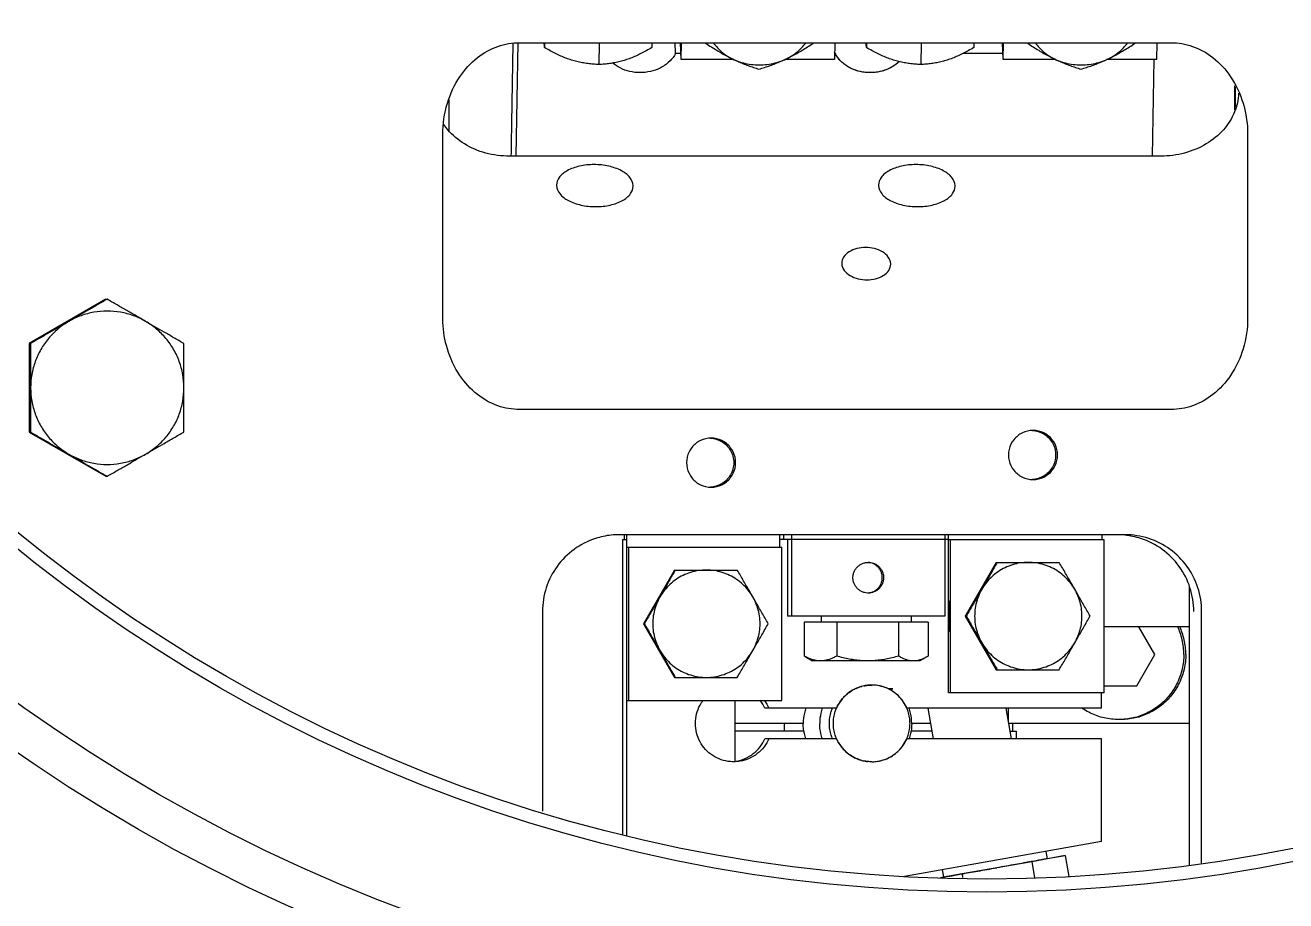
# Model space of a CAD drawing. Extents: x -50 to 48714, y -13211 to 6743.
# Drawn here: x 25948.3 to 26030.5, y -11692.8 to -11635.7 of the extents above; entities that cross this region are included whole.
import ezdxf

# ---------------------------------------------------------------- set-up
doc = ezdxf.new("R2010")
doc.units = 0
doc.header["$LTSCALE"] = 50
doc.layers.get('0').update_dxf_attribs({"linetype": 'CONTINUOUS'})

# ---------------------------------------------------------------- blocks, each defined once
blk = doc.blocks.new('SMAF_UE46_S')
for p, q in [((-19.985, -90.871), (-19.896, -85.689)), ((-19.709, -93.019), (-19.582, -85.636)), ((-19.487, -85.619), (22.999, -85.619)), ((-17.847, -85.619), (-17.853, -85.939)), ((-14.285, -85.619), (-14.309, -87.047)), ((-10.849, -85.619), (-10.855, -85.939)), ((-9.306, -86.32), (-9.334, -85.619)), ((-8.938, -86.717), (-8.982, -85.619)), ((-8.938, -86.717), (-8.92, -85.619)), ((1.077, -85.619), (1.058, -86.717)), ((1.107, -86.302), (1.108, -86.32)), ((3.146, -85.619), (3.14, -85.939)), ((6.708, -85.619), (6.683, -87.047)), ((10.143, -85.619), (10.138, -85.939)), ((12.054, -86.717), (12.01, -85.619)), ((12.054, -86.717), (12.073, -85.619)), ((22.07, -85.619), (22.051, -86.717)), ((-8.954, -86.32), (-9.306, -86.32)), ((-5.506, -86.717), (-8.938, -86.717)), ((1.058, -86.717), (-2.191, -86.717)), ((1.108, -86.32), (1.065, -86.32)), ((12.038, -86.32), (9.449, -86.32)), ((15.487, -86.717), (12.054, -86.717)), ((22.051, -86.717), (18.801, -86.717)), ((21.885, -86.717), (21.777, -93.019)), ((27.169, -90.002), (27.169, -88.44)), ((27.212, -89.796), (27.212, -88.53)), ((-24.08, -91.364), (-24.08, -89.339)), ((-24.485, -103.557), (-24.485, -91.598)), ((27.987, -91.301), (27.997, -91.598)), ((27.997, -91.598), (27.997, -103.557)), ((22.339, -93.019), (-20.146, -93.019)), ((-46.465, -102.345), (-51.463, -105.232)), ((-46.465, -102.345), (-46.381, -102.345)), ((-24.475, -103.854), (-24.485, -103.557)), ((-51.463, -105.232), (-51.379, -105.232)), ((-51.463, -105.232), (-51.463, -111.005)), ((22.999, -109.536), (-19.487, -109.536)), ((-51.463, -111.005), (-51.379, -111.005)), ((-51.463, -111.005), (-46.465, -113.892)), ((-46.465, -113.892), (-46.381, -113.892)), ((20, -117.7), (-12.989, -117.7)), ((-12.775, -118), (-12.513, -118)), ((-12.775, -118), (-12.775, -137.258)), ((-12.644, -118), (-12.644, -117.7)), ((-12.513, -117.7), (-12.513, -137.335)), ((-12.505, -117.7), (-12.505, -128.5)), ((-2.509, -118.5), (-2.509, -117.7)), ((8.48, -118), (-2.509, -118)), ((-2.278, -117.7), (-2.278, -118)), ((-2.003, -118), (-2.003, -123)), ((-1.742, -117.7), (-1.742, -123)), ((8.255, -117.7), (8.255, -123)), ((8.48, -128), (8.48, -117.7)), ((8.488, -128), (8.488, -117.7)), ((8.488, -118), (18.615, -118)), ((8.619, -128), (8.619, -118)), ((18.484, -117.7), (18.484, -118)), ((18.615, -118), (18.615, -128)), ((-12.505, -118.5), (-2.378, -118.5)), ((-12.374, -118.5), (-12.374, -128.5)), ((-2.378, -128.5), (-2.378, -118.5)), ((-9.386, -120), (-11.406, -123.5)), ((-9.386, -120), (-5.288, -120)), ((11.607, -119.5), (9.587, -123)), ((11.607, -119.5), (15.705, -119.5)), ((24.213, -139.228), (24.213, -121.106)), ((-17.987, -122.7), (-17.987, -135.728)), ((8.255, -123), (-2.003, -123)), ((0.186, -123), (0.186, -123.4)), ((6.066, -123), (6.066, -123.4)), ((9.587, -123), (9.645, -123)), ((9.587, -123), (11.607, -126.5)), ((24.998, -139.153), (24.998, -122.7)), ((-11.406, -123.5), (-11.348, -123.5)), ((-11.406, -123.5), (-9.386, -127)), ((7.166, -123.4), (-0.914, -123.4)), ((-0.914, -123.4), (-0.914, -125.612)), ((1.197, -123.4), (1.197, -125.612)), ((5.237, -123.4), (5.237, -125.612)), ((7.166, -123.4), (7.166, -125.612)), ((24.213, -123.7), (18.615, -123.7)), ((21.951, -125.5), (20.912, -123.7)), ((-0.862, -125.643), (-0.374, -125.925)), ((7.114, -125.643), (6.626, -125.925)), ((7.166, -125.612), (7.11, -125.646)), ((20.769, -127.547), (21.951, -125.5)), ((6.626, -125.925), (-0.374, -125.925)), ((11.607, -126.5), (15.705, -126.5)), ((-9.386, -127), (-5.288, -127)), ((18.615, -128), (8.48, -128)), ((18.476, -129), (18.476, -128)), ((18.615, -127.547), (20.769, -127.547)), ((-12.513, -128.5), (-2.378, -128.5)), ((-5.443, -128.5), (-5.443, -132.472)), ((1.191, -129), (-3.487, -129)), ((18.476, -129), (5.772, -129)), ((7.519, -131), (7.167, -129)), ((12.596, -131), (12.244, -129)), ((12.407, -129.929), (12.407, -129)), ((-0.983, -130), (-5.443, -130)), ((-0.927, -130.5), (-5.443, -130.5)), ((-2.218, -130), (-2.218, -130.5)), ((7.431, -130.5), (6.032, -130.5)), ((7.343, -130), (6.088, -130)), ((24.213, -130), (12.42, -130)), ((12.508, -130.5), (12.907, -130.5)), ((12.669, -130), (12.669, -130.5)), ((12.907, -130.5), (12.907, -131)), ((1.191, -131), (-3.487, -131)), ((18.476, -131), (5.772, -131)), ((18.476, -137.708), (18.476, -131)), ((18.476, -137.708), (5.617, -139.976)), ((16.088, -138.614), (13.919, -139.015)), ((14.846, -138.348), (14.929, -138.819)), ((14.927, -138.809), (16.088, -138.614)), ((16.088, -138.614), (16.329, -139.981)), ((8.07, -139.543), (8.153, -140.013)), ((13.919, -139.015), (9.372, -139.817)), ((13.919, -139.015), (14.099, -140.037)), ((7.971, -140.037), (8.152, -140.004)), ((9.372, -139.817), (8.065, -140.037)), ((9.372, -139.817), (9.411, -140.037))]:
    blk.add_line(p, q)
for radius in [126.5, 111.15, 108.5, 100.5, 99.65]:
    blk.add_circle((11, -40.5), radius)
for points, start_tangent, end_tangent in [([(-24.485, -91.598), (-24.189, -89.571), (-23.378, -87.845), (-22.224, -86.595), (-20.89, -85.86), (-19.487, -85.619)], (0, 1), (1, 0)), ([(-17.853, -85.939), (-17.863, -85.801), (-17.873, -85.651), (-17.875, -85.619)], (-0.084511, 0.996423), (-0.060616, 0.998161)), ([(-16.085, -86.754), (-16.432, -86.635), (-16.78, -86.494), (-17.128, -86.332), (-17.485, -86.147), (-17.853, -85.939)], (-0.954412, 0.298491), (-0.860928, 0.508726)), ([(-10.855, -85.939), (-11.217, -86.147), (-11.567, -86.332), (-11.908, -86.494), (-12.248, -86.635), (-12.587, -86.754)], (-0.857394, -0.514661), (-0.952214, -0.30543)), ([(-7.339, -85.658), (-6.975, -85.896), (-6.623, -86.114), (-6.279, -86.315), (-5.938, -86.502), (-5.597, -86.675)], (0.832122, -0.554593), (0.89905, -0.437845)), ([(-6.845, -85.624), (-6.723, -85.789), (-6.403, -86.131), (-6.025, -86.428), (-5.597, -86.675)], (0.56585, -0.824508), (0.89905, -0.437845)), ([(-2.099, -86.675), (-1.662, -86.428), (-1.274, -86.131), (-0.942, -85.789), (-0.815, -85.625)], (0.901874, 0.431998), (0.584667, 0.811273)), ([(-2.099, -86.675), (-1.753, -86.502), (-1.408, -86.315), (-1.061, -86.114), (-0.707, -85.896), (-0.341, -85.658)], (0.901874, 0.431998), (0.832629, 0.553832)), ([(5.271, -86.859), (5.154, -86.962), (4.852, -87.175), (4.515, -87.346), (4.151, -87.472), (3.768, -87.548), (3.377, -87.574), (2.986, -87.548), (2.606, -87.472), (2.246, -87.346), (1.914, -87.175), (1.62, -86.962), (1.37, -86.712), (1.169, -86.433), (1.061, -86.22)], (-0.727984, -0.685594), (-0.3973, 0.917689)), ([(3.14, -85.939), (3.129, -85.801), (3.119, -85.651), (3.117, -85.619)], (-0.084511, 0.996423), (-0.060616, 0.998161)), ([(4.907, -86.754), (4.56, -86.635), (4.213, -86.494), (3.864, -86.332), (3.508, -86.147), (3.14, -85.939)], (-0.954412, 0.298491), (-0.860928, 0.508726)), ([(10.138, -85.939), (9.776, -86.147), (9.426, -86.332), (9.084, -86.494), (8.745, -86.635), (8.406, -86.754)], (-0.857394, -0.514661), (-0.952214, -0.30543)), ([(13.654, -85.658), (14.018, -85.896), (14.37, -86.114), (14.714, -86.315), (15.055, -86.502), (15.395, -86.675)], (0.832122, -0.554593), (0.89905, -0.437845)), ([(14.147, -85.624), (14.269, -85.789), (14.59, -86.131), (14.968, -86.428), (15.395, -86.675)], (0.56585, -0.824508), (0.89905, -0.437845)), ([(18.894, -86.675), (19.33, -86.428), (19.719, -86.131), (20.051, -85.789), (20.178, -85.625)], (0.901874, 0.431998), (0.584667, 0.811273)), ([(18.894, -86.675), (19.24, -86.502), (19.585, -86.315), (19.932, -86.114), (20.286, -85.896), (20.651, -85.658)], (0.901874, 0.431998), (0.832629, 0.553832)), ([(22.999, -85.619), (24.402, -85.86), (25.736, -86.595), (26.89, -87.845), (27.701, -89.571)], (1, 0), (0.288303, -0.957539)), ([(-14.309, -87.047), (-14.68, -87.024), (-15.039, -86.985), (-15.39, -86.928), (-15.738, -86.852), (-16.085, -86.754)], (-0.999308, 0.037185), (-0.954412, 0.298491)), ([(-12.587, -86.754), (-12.925, -86.852), (-13.263, -86.928), (-13.604, -86.985), (-13.951, -87.024), (-14.309, -87.047)], (-0.952214, -0.30543), (-0.999259, -0.038502)), ([(-9.306, -86.32), (-9.669, -86.806), (-10.173, -87.193), (-10.782, -87.454), (-11.451, -87.569), (-12.129, -87.53), (-12.766, -87.339), (-13.316, -87.01), (-13.383, -86.955)], (-0.47439, -0.880315), (-0.75941, 0.650612)), ([(-5.597, -86.675), (-5.129, -86.865), (-4.632, -86.994), (-4.116, -87.059), (-3.593, -87.059), (-3.075, -86.994), (-2.573, -86.865), (-2.099, -86.675)], (0.89905, -0.437845), (0.901874, 0.431998)), ([(-5.597, -86.675), (-5.258, -86.833), (-4.918, -86.978), (-4.577, -87.111), (-4.229, -87.233), (-3.869, -87.348)], (0.89905, -0.437845), (0.956533, -0.291624)), ([(-3.869, -87.348), (-3.499, -87.233), (-3.141, -87.111), (-2.791, -86.978), (-2.444, -86.833), (-2.099, -86.675)], (0.959002, 0.2834), (0.901874, 0.431998)), ([(1.127, -86.358), (1.108, -86.32)], (-0.470765, 0.882259), (-0.450465, 0.892794)), ([(5.268, -86.862), (4.884, -87.155), (4.321, -87.42), (3.698, -87.557), (3.056, -87.557), (2.437, -87.42), (1.883, -87.155), (1.43, -86.78), (1.127, -86.358)], (-0.728853, -0.68467), (-0.470765, 0.882259)), ([(6.683, -87.047), (6.312, -87.024), (5.954, -86.985), (5.603, -86.928), (5.255, -86.852), (4.907, -86.754)], (-0.999308, 0.037185), (-0.954412, 0.298491)), ([(8.406, -86.754), (8.068, -86.852), (7.729, -86.928), (7.389, -86.985), (7.042, -87.024), (6.683, -87.047)], (-0.952214, -0.30543), (-0.999259, -0.038502)), ([(15.395, -86.675), (15.863, -86.865), (16.361, -86.994), (16.877, -87.059), (17.4, -87.059), (17.918, -86.994), (18.42, -86.865), (18.894, -86.675)], (0.89905, -0.437845), (0.901874, 0.431998)), ([(15.395, -86.675), (15.735, -86.833), (16.075, -86.978), (16.416, -87.111), (16.764, -87.233), (17.124, -87.348)], (0.89905, -0.437845), (0.956533, -0.291624)), ([(17.124, -87.348), (17.494, -87.233), (17.852, -87.111), (18.201, -86.978), (18.548, -86.833), (18.894, -86.675)], (0.959002, 0.2834), (0.901874, 0.431998)), ([(27.407, -88.917), (27.142, -90.13), (26.413, -91.296), (25.291, -92.221), (23.887, -92.815), (22.339, -93.019)], (-0.040355, -0.999185), (-1, 0)), ([(27.701, -89.571), (27.991, -91.301)], (0.288303, -0.957539), (0.041781, -0.999127)), ([(-24.16, -91.296), (-24.428, -90.945)], (-0.648175, 0.761491), (-0.56232, 0.82692)), ([(-20.02, -93.021), (-19.985, -90.871)], (0.015328, 0.999883), (0.017163, 0.999853)), ([(-20.146, -93.019), (-21.687, -92.815), (-23.07, -92.221), (-24.16, -91.296)], (-1, 0), (-0.648175, 0.761491)), ([(-14.626, -93.568), (-15.578, -93.672), (-16.377, -93.969), (-16.901, -94.414), (-17.071, -94.897)], (-1, 0), (-0.026657, -0.999645)), ([(-12.072, -94.981), (-12.072, -94.939), (-12.284, -94.414), (-12.843, -93.969), (-13.666, -93.672), (-14.626, -93.568)], (0.026657, 0.999645), (-1, 0)), ([(6.367, -93.568), (5.414, -93.672), (4.615, -93.969), (4.091, -94.414), (3.922, -94.897)], (-1, 0), (-0.026657, -0.999645)), ([(8.921, -94.981), (8.92, -94.939), (8.709, -94.414), (8.15, -93.969), (7.327, -93.672), (6.367, -93.568)], (0.026657, 0.999645), (-1, 0)), ([(-17.071, -94.897), (-17.071, -94.939), (-16.859, -95.463), (-16.3, -95.908), (-15.477, -96.205), (-14.517, -96.31)], (-0.026657, -0.999645), (1, 0)), ([(-14.517, -96.31), (-13.565, -96.205), (-12.766, -95.908), (-12.242, -95.463), (-12.072, -94.981)], (1, 0), (0.026657, 0.999645)), ([(3.922, -94.897), (3.922, -94.939), (4.133, -95.463), (4.693, -95.908), (5.516, -96.205), (6.476, -96.31)], (-0.026657, -0.999645), (1, 0)), ([(6.476, -96.31), (7.428, -96.205), (8.227, -95.908), (8.751, -95.463), (8.921, -94.981)], (1, 0), (0.026657, 0.999645)), ([(3.084, -98.978), (2.517, -99.047), (2.013, -99.255), (1.652, -99.593), (1.526, -100.001)], (-1, 0), (-0.005621, -0.999984)), ([(4.726, -100.054), (4.725, -100.027), (4.564, -99.593), (4.177, -99.255), (3.656, -99.047), (3.084, -98.978)], (0.005621, 0.999984), (-1, 0)), ([(1.526, -100.001), (1.526, -100.028), (1.687, -100.462), (2.074, -100.8), (2.595, -101.008), (3.168, -101.077)], (-0.005621, -0.999984), (1, 0)), ([(3.168, -101.077), (3.734, -101.008), (4.238, -100.8), (4.599, -100.462), (4.726, -100.054)], (1, 0), (0.005621, 0.999984)), ([(-46.381, -102.345), (-47.025, -102.72), (-47.647, -103.082), (-48.257, -103.435), (-48.868, -103.789)], (-0.864042, -0.50342), (-0.865951, -0.500129)), ([(-43.87, -103.789), (-44.482, -103.435), (-45.097, -103.082), (-45.726, -102.72), (-46.381, -102.345)], (-0.865951, 0.500129), (-0.867823, 0.496873)), ([(-43.87, -103.789), (-44.659, -103.42), (-45.501, -103.195), (-46.369, -103.119), (-47.237, -103.195), (-48.079, -103.42), (-48.868, -103.789)], (-0.865951, 0.500129), (-0.865951, -0.500129)), ([(27.997, -103.557), (27.701, -105.584), (26.889, -107.31), (25.735, -108.56), (24.402, -109.295), (22.999, -109.536)], (0, -1), (-1, 0)), ([(-48.868, -103.789), (-49.48, -104.142), (-50.095, -104.495), (-50.724, -104.857), (-51.379, -105.232)], (-0.865951, -0.500129), (-0.867823, -0.496873)), ([(-48.868, -103.789), (-49.582, -104.288), (-50.198, -104.905), (-50.698, -105.619), (-51.066, -106.408), (-51.291, -107.25), (-51.367, -108.119)], (-0.865951, -0.500129), (0, -1)), ([(-41.371, -108.119), (-41.447, -107.25), (-41.672, -106.408), (-42.04, -105.619), (-42.54, -104.905), (-43.156, -104.288), (-43.87, -103.789)], (0, 1), (-0.865951, 0.500129)), ([(-41.382, -105.232), (-42.027, -104.857), (-42.649, -104.495), (-43.259, -104.142), (-43.87, -103.789)], (-0.864042, 0.50342), (-0.865951, 0.500129)), ([(-19.487, -109.536), (-20.891, -109.295), (-22.224, -108.56), (-23.378, -107.31), (-24.189, -105.584), (-24.479, -103.854)], (-1, 0), (-0.041781, 0.999127)), ([(-51.379, -105.232), (-51.374, -105.977), (-51.37, -106.701), (-51.368, -107.414), (-51.367, -108.119)], (0.007556, -0.999971), (0, -1)), ([(-41.371, -108.119), (-41.371, -107.408), (-41.374, -106.695), (-41.377, -105.975), (-41.382, -105.232)], (0, 1), (-0.007556, 0.999971)), ([(-51.367, -108.119), (-51.368, -108.83), (-51.37, -109.542), (-51.374, -110.262), (-51.379, -111.005)], (0, -1), (-0.007556, -0.999971)), ([(-51.367, -108.119), (-51.291, -108.987), (-51.066, -109.829), (-50.698, -110.619), (-50.198, -111.333), (-49.582, -111.949), (-48.868, -112.449)], (0, -1), (0.865951, -0.500129)), ([(-43.87, -112.449), (-43.156, -111.949), (-42.54, -111.333), (-42.04, -110.619), (-41.672, -109.829), (-41.447, -108.987), (-41.371, -108.119)], (0.865951, 0.500129), (0, 1)), ([(-41.382, -111.005), (-41.377, -110.26), (-41.374, -109.537), (-41.371, -108.823), (-41.371, -108.119)], (0.007556, 0.999971), (0, 1)), ([(14.002, -110.9), (13.308, -111.058), (12.751, -111.502), (12.442, -112.144), (12.442, -112.856), (12.751, -113.498), (13.308, -113.942), (14.002, -114.1)], (-1, 0), (1, 0)), ([(13.973, -110.905, 88.285), (14.678, -111.114, 88.266), (15.264, -111.7, 88.251), (15.478, -112.5, 88.246), (15.264, -113.3, 88.251), (14.678, -113.886, 88.266), (13.973, -114.095, 88.285)], (0.99687, -0.07463, -0.026104), (-0.99687, -0.07463, 0.026104)), ([(14.002, -114.1), (14.696, -113.942), (15.252, -113.498), (15.561, -112.856), (15.561, -112.144), (15.252, -111.502), (14.696, -111.058), (14.002, -110.9)], (1, 0), (-1, 0)), ([(-51.379, -111.005), (-50.724, -111.381), (-50.095, -111.742), (-49.48, -112.096), (-48.868, -112.449)], (0.867823, -0.496873), (0.865951, -0.500129)), ([(-43.87, -112.449), (-43.259, -112.096), (-42.649, -111.742), (-42.027, -111.381), (-41.382, -111.005)], (0.865951, 0.500129), (0.864042, 0.50342)), ([(-6.991, -111.4), (-7.685, -111.558), (-8.242, -112.002), (-8.551, -112.644), (-8.551, -113.356), (-8.242, -113.998), (-7.685, -114.442), (-6.991, -114.6)], (-1, 0), (1, 0)), ([(-7.02, -111.405, 88.835), (-6.314, -111.614, 88.816), (-5.729, -112.2, 88.801), (-5.515, -113, 88.795), (-5.729, -113.8, 88.801), (-6.314, -114.386, 88.816), (-7.02, -114.595, 88.835)], (0.99687, -0.07463, -0.026104), (-0.99687, -0.07463, 0.026104)), ([(-6.991, -114.6), (-6.297, -114.442), (-5.741, -113.998), (-5.432, -113.356), (-5.432, -112.644), (-5.741, -112.002), (-6.297, -111.558), (-6.991, -111.4)], (1, 0), (-1, 0)), ([(-48.868, -112.449), (-48.257, -112.802), (-47.647, -113.156), (-47.025, -113.517), (-46.381, -113.892)], (0.865951, -0.500129), (0.864042, -0.50342)), ([(-48.868, -112.449), (-48.079, -112.817), (-47.237, -113.043), (-46.369, -113.119), (-45.501, -113.043), (-44.659, -112.817), (-43.87, -112.449)], (0.865951, -0.500129), (0.865951, 0.500129)), ([(-46.381, -113.892), (-45.726, -113.517), (-45.097, -113.156), (-44.482, -112.802), (-43.87, -112.449)], (0.867823, 0.496873), (0.865951, 0.500129)), ([(-13.498, -117.726), (-14.534, -117.945), (-15.927, -118.655), (-17.033, -119.761), (-17.743, -121.155), (-17.987, -122.7)], (-0.994759, -0.10225), (0, -1)), ([(-12.989, -117.7), (-13.498, -117.726)], (-1, 0), (-0.994759, -0.10225)), ([(24.482, -122.7), (24.238, -121.155), (23.528, -119.761), (22.422, -118.655), (21.028, -117.945), (19.992, -117.726)], (0, 1), (-0.994759, 0.10225)), ([(24.998, -122.7), (24.753, -121.155), (24.043, -119.761), (22.938, -118.655), (21.544, -117.945), (20, -117.7)], (0, 1), (-1, 0)), ([(-9.328, -120), (-9.535, -120.365), (-9.737, -120.718), (-9.935, -121.064), (-10.132, -121.407), (-10.329, -121.75)], (-0.49417, -0.869365), (-0.499871, -0.8661)), ([(-7.299, -120), (-7.821, -120.039), (-8.331, -120.156), (-8.818, -120.347), (-9.27, -120.608), (-9.679, -120.934), (-10.035, -121.318), (-10.329, -121.75)], (-1, 0), (-0.499871, -0.8661)), ([(-4.269, -121.75), (-4.564, -121.318), (-4.919, -120.934), (-5.328, -120.608), (-5.781, -120.347), (-6.268, -120.156), (-6.778, -120.039), (-7.299, -120)], (-0.499871, 0.8661), (-1, 0)), ([(-4.269, -121.75), (-4.468, -121.407), (-4.667, -121.064), (-4.868, -120.718), (-5.074, -120.365), (-5.288, -120)], (-0.499871, 0.8661), (-0.505508, 0.862822)), ([(2.491, -121.143), (2.374, -120.969), (2.296, -120.776), (2.259, -120.57), (2.267, -120.361), (2.317, -120.158), (2.409, -119.97), (2.537, -119.805), (2.698, -119.671), (2.882, -119.573), (3.083, -119.515), (3.218, -119.501)], (-0.642658, 0.766153), (0.999266, 0.038304)), ([(3.218, -119.501), (3.257, -119.5)], (0.999266, 0.038304), (1, -0.000067)), ([(3.94, -119.857), (3.815, -119.731), (3.668, -119.629), (3.508, -119.556), (3.343, -119.514), (3.256, -119.503)], (-0.638535, 0.769593), (-0.996906, 0.078599)), ([(4.022, -119.857), (4.139, -120.031), (4.217, -120.224), (4.254, -120.43), (4.246, -120.639), (4.196, -120.842), (4.104, -121.03), (3.976, -121.195), (3.816, -121.329), (3.631, -121.427), (3.43, -121.485), (3.256, -121.5)], (0.642658, -0.766153), (-1, 0.000067)), ([(3.256, -121.497), (3.386, -121.478), (3.584, -121.413), (3.761, -121.311), (3.908, -121.179), (4.029, -121.016), (4.116, -120.829), (4.162, -120.629), (4.168, -120.425), (4.131, -120.219), (4.052, -120.025), (3.94, -119.857)], (0.996937, 0.078214), (-0.638535, 0.769593)), ([(3.257, -119.5), (3.291, -119.501), (3.498, -119.53), (3.695, -119.601), (3.872, -119.712), (4.022, -119.857)], (1, -0.000067), (0.642658, -0.766153)), ([(11.665, -119.5), (11.458, -119.865), (11.256, -120.218), (11.058, -120.564), (10.861, -120.907), (10.663, -121.25)], (-0.49417, -0.869365), (-0.499871, -0.8661)), ([(13.693, -119.5), (13.172, -119.539), (12.662, -119.656), (12.175, -119.847), (11.722, -120.108), (11.314, -120.434), (10.958, -120.818), (10.663, -121.25)], (-1, 0), (-0.499871, -0.8661)), ([(16.723, -121.25), (16.429, -120.818), (16.073, -120.434), (15.665, -120.108), (15.212, -119.847), (14.725, -119.656), (14.215, -119.539), (13.693, -119.5)], (-0.499871, 0.8661), (-1, 0)), ([(16.723, -121.25), (16.525, -120.907), (16.326, -120.564), (16.125, -120.218), (15.919, -119.865), (15.705, -119.5)], (-0.499871, 0.8661), (-0.505508, 0.862822)), ([(3.205, -121.499), (3.015, -121.47), (2.818, -121.399), (2.641, -121.288), (2.491, -121.143)], (-0.998686, 0.051254), (-0.642658, 0.766153)), ([(3.256, -121.5), (3.222, -121.499), (3.205, -121.499)], (-1, 0.000067), (-0.998686, 0.051254)), ([(10.663, -121.25), (10.465, -121.593), (10.266, -121.936), (10.065, -122.282), (9.859, -122.635), (9.645, -123)], (-0.499871, -0.8661), (-0.505508, -0.862822)), ([(10.663, -121.25), (10.436, -121.721), (10.282, -122.221), (10.204, -122.738), (10.204, -123.262), (10.282, -123.779), (10.436, -124.279), (10.663, -124.75)], (-0.499871, -0.8661), (0.499871, -0.8661)), ([(16.723, -124.75), (16.95, -124.279), (17.104, -123.779), (17.182, -123.262), (17.182, -122.738), (17.104, -122.221), (16.95, -121.721), (16.723, -121.25)], (0.499871, 0.8661), (-0.499871, 0.8661)), ([(17.725, -123), (17.518, -122.635), (17.316, -122.282), (17.118, -121.936), (16.921, -121.593), (16.723, -121.25)], (-0.49417, 0.869365), (-0.499871, 0.8661)), ([(-10.329, -121.75), (-10.528, -122.093), (-10.727, -122.436), (-10.928, -122.782), (-11.134, -123.135), (-11.348, -123.5)], (-0.499871, -0.8661), (-0.505508, -0.862822)), ([(-10.329, -121.75), (-10.556, -122.221), (-10.71, -122.721), (-10.788, -123.238), (-10.788, -123.762), (-10.71, -124.279), (-10.556, -124.779), (-10.329, -125.25)], (-0.499871, -0.8661), (0.499871, -0.8661)), ([(-4.269, -125.25), (-4.042, -124.779), (-3.888, -124.279), (-3.81, -123.762), (-3.81, -123.238), (-3.888, -122.721), (-4.042, -122.221), (-4.269, -121.75)], (0.499871, 0.8661), (-0.499871, 0.8661)), ([(-3.268, -123.5), (-3.475, -123.135), (-3.677, -122.782), (-3.875, -122.436), (-4.072, -122.093), (-4.269, -121.75)], (-0.49417, 0.869365), (-0.499871, 0.8661)), ([(8.554, -122.002), (8.544, -122.06), (8.539, -122.152), (8.535, -122.281), (8.531, -122.441), (8.529, -122.625), (8.527, -122.826), (8.527, -123.035), (8.528, -123.242), (8.53, -123.438), (8.532, -123.616), (8.536, -123.766)], (-0.909088, -0.416604), (0.031181, -0.999514)), ([(8.552, -123.998), (8.562, -123.94), (8.567, -123.848), (8.571, -123.719), (8.575, -123.559), (8.577, -123.375), (8.579, -123.174), (8.579, -122.965), (8.579, -122.758), (8.577, -122.562), (8.574, -122.384), (8.57, -122.234)], (0.909088, 0.416604), (-0.031181, 0.999514)), ([(8.57, -122.234), (8.565, -122.117), (8.56, -122.039), (8.555, -122.002), (8.554, -122.002)], (-0.031181, 0.999514), (-0.909088, -0.416604)), ([(9.645, -123), (9.859, -123.365), (10.065, -123.718), (10.266, -124.064), (10.465, -124.407), (10.663, -124.75)], (0.505508, -0.862822), (0.499871, -0.8661)), ([(16.723, -124.75), (16.921, -124.407), (17.118, -124.064), (17.316, -123.718), (17.518, -123.365), (17.725, -123)], (0.499871, 0.8661), (0.49417, 0.869365)), ([(-11.348, -123.5), (-11.134, -123.865), (-10.928, -124.218), (-10.727, -124.564), (-10.528, -124.907), (-10.329, -125.25)], (0.505508, -0.862822), (0.499871, -0.8661)), ([(-4.269, -125.25), (-4.072, -124.907), (-3.875, -124.564), (-3.677, -124.218), (-3.475, -123.865), (-3.268, -123.5)], (0.499871, 0.8661), (0.49417, 0.869365)), ([(8.536, -123.766), (8.541, -123.883), (8.546, -123.961), (8.551, -123.998), (8.552, -123.998)], (0.031181, -0.999514), (0.909088, 0.416604)), ([(23.836, -125.5), (23.809, -125.024), (23.729, -124.554), (23.598, -124.096), (23.436, -123.699)], (0, 1), (-0.423643, 0.905829)), ([(23.967, -125.5), (23.94, -125.024), (23.86, -124.554), (23.728, -124.096), (23.566, -123.699)], (0, 1), (-0.423643, 0.905829)), ([(10.663, -124.75), (10.861, -125.093), (11.058, -125.436), (11.256, -125.782), (11.458, -126.135), (11.665, -126.5)], (0.499871, -0.8661), (0.49417, -0.869365)), ([(10.663, -124.75), (10.958, -125.182), (11.314, -125.566), (11.722, -125.892), (12.175, -126.153), (12.662, -126.344), (13.172, -126.461), (13.693, -126.5)], (0.499871, -0.8661), (1, 0)), ([(13.693, -126.5), (14.215, -126.461), (14.725, -126.344), (15.212, -126.153), (15.665, -125.892), (16.073, -125.566), (16.429, -125.182), (16.723, -124.75)], (1, 0), (0.499871, 0.8661)), ([(15.705, -126.5), (15.919, -126.135), (16.125, -125.782), (16.326, -125.436), (16.525, -125.093), (16.723, -124.75)], (0.505508, 0.862822), (0.499871, 0.8661)), ([(-10.329, -125.25), (-10.132, -125.593), (-9.935, -125.936), (-9.737, -126.282), (-9.535, -126.635), (-9.328, -127)], (0.499871, -0.8661), (0.49417, -0.869365)), ([(-10.329, -125.25), (-10.035, -125.682), (-9.679, -126.066), (-9.27, -126.392), (-8.818, -126.653), (-8.331, -126.844), (-7.821, -126.961), (-7.299, -127)], (0.499871, -0.8661), (1, 0)), ([(-7.299, -127), (-6.778, -126.961), (-6.268, -126.844), (-5.781, -126.653), (-5.328, -126.392), (-4.919, -126.066), (-4.564, -125.682), (-4.269, -125.25)], (1, 0), (0.499871, 0.8661)), ([(-5.288, -127), (-5.074, -126.635), (-4.868, -126.282), (-4.667, -125.936), (-4.468, -125.593), (-4.269, -125.25)], (0.505508, 0.862822), (0.499871, 0.8661)), ([(0.141, -125.925), (-0.065, -125.912), (-0.273, -125.874), (-0.481, -125.811), (-0.694, -125.724), (-0.914, -125.612)], (-1, 0), (-0.875294, 0.483591)), ([(1.197, -125.612), (0.977, -125.724), (0.764, -125.811), (0.556, -125.874), (0.348, -125.912), (0.141, -125.925)], (-0.875294, -0.483591), (-1, 0)), ([(3.217, -125.925), (2.82, -125.912), (2.42, -125.873), (2.02, -125.81), (1.614, -125.723), (1.197, -125.612)], (-1, 0), (-0.960744, 0.277438)), ([(5.237, -125.612), (4.817, -125.724), (4.41, -125.811), (4.011, -125.874), (3.612, -125.912), (3.217, -125.925)], (-0.960744, -0.277438), (-1, 0)), ([(6.202, -125.925), (6.013, -125.912), (5.823, -125.874), (5.633, -125.811), (5.438, -125.724), (5.237, -125.612)], (-1, 0), (-0.855605, 0.51763)), ([(7.11, -125.646), (6.965, -125.724), (6.77, -125.811), (6.58, -125.874), (6.39, -125.912), (6.202, -125.925)], (-0.865755, -0.500469), (-1, 0)), ([(23.836, -125.5), (23.809, -125.976), (23.729, -126.446), (23.598, -126.904), (23.415, -127.344), (23.185, -127.761), (22.909, -128.15), (22.592, -128.505), (22.236, -128.823), (21.848, -129.099), (21.431, -129.329), (20.991, -129.512), (20.533, -129.643), (20.063, -129.723), (19.587, -129.75)], (0, -1), (-1, 0)), ([(23.967, -125.5), (23.94, -125.976), (23.86, -126.446), (23.728, -126.904), (23.546, -127.344), (23.316, -127.761), (23.04, -128.15), (22.722, -128.505), (22.367, -128.823), (21.979, -129.099), (21.562, -129.329), (21.121, -129.512), (20.664, -129.643), (20.194, -129.723), (19.718, -129.75)], (0, -1), (-1, 0)), ([(3.222, -127.514), (2.907, -127.567), (2.364, -127.764), (1.88, -128.081), (1.482, -128.5), (1.191, -129)], (-0.994567, -0.104097), (-0.399885, -0.916565)), ([(1.513, -128.46), (1.714, -128.232), (1.825, -128.128)], (0.615911, 0.787816), (0.748827, 0.662765)), ([(1.825, -128.128), (1.926, -128.043)], (0.748827, 0.662765), (0.782542, 0.622598)), ([(1.926, -128.043), (2.013, -127.977), (2.347, -127.772), (2.357, -127.767)], (0.782542, 0.622598), (0.893, 0.450058)), ([(2.357, -127.767), (2.392, -127.75)], (0.893, 0.450058), (0.899872, 0.436154)), ([(2.392, -127.75), (2.709, -127.622), (2.841, -127.584)], (0.899872, 0.436154), (0.966568, 0.256409)), ([(2.97, -127.553), (3.091, -127.531), (3.221, -127.514)], (0.978801, 0.204815), (0.994538, 0.104379)), ([(3.221, -127.514), (3.482, -127.5)], (0.994538, 0.104379), (1, 0)), ([(3.449, -127.5), (3.222, -127.514)], (-0.999916, -0.012983), (-0.994567, -0.104097)), ([(3.482, -127.5), (3.449, -127.5)], (-1, 0), (-0.999916, -0.012983)), ([(3.993, -127.553), (3.482, -127.5)], (-0.978821, 0.204719), (-1, 0)), ([(5.771, -128.997), (5.708, -128.865), (5.503, -128.531), (5.249, -128.232), (4.95, -127.977), (4.616, -127.772), (4.254, -127.622), (3.872, -127.531), (3.482, -127.5)], (-0.401022, 0.916068), (-1, 0)), ([(4.122, -127.584), (4.056, -127.567), (3.993, -127.553)], (-0.966548, 0.256484), (-0.978821, 0.204719)), ([(4.571, -127.75), (4.122, -127.584)], (-0.899866, 0.436166), (-0.966548, 0.256484)), ([(4.606, -127.767), (4.599, -127.764), (4.571, -127.75)], (-0.892973, 0.450111), (-0.899866, 0.436166)), ([(4.851, -127.755, 68.269), (4.848, -127.755, 68.332), (4.847, -127.755, 68.363), (4.846, -127.755, 68.379), (4.846, -127.755, 68.395), (4.845, -127.755, 68.41), (4.844, -127.755, 68.426), (4.844, -127.755, 68.43), (4.844, -127.755, 68.434), (4.844, -127.755, 68.436), (4.844, -127.755, 68.438), (4.843, -127.755, 68.442), (4.842, -127.755, 68.45), (4.841, -127.755, 68.458), (4.839, -127.755, 68.474), (4.837, -127.755, 68.491), (4.833, -127.755, 68.523), (4.829, -127.755, 68.556), (4.826, -127.755, 68.572), (4.824, -127.755, 68.588), (4.823, -127.755, 68.596), (4.822, -127.755, 68.604), (4.822, -127.755, 68.608), (4.821, -127.755, 68.61), (4.821, -127.755, 68.612), (4.82, -127.755, 68.616), (4.819, -127.755, 68.62), (4.816, -127.755, 68.636), (4.812, -127.755, 68.652), (4.809, -127.755, 68.668), (4.805, -127.755, 68.684), (4.798, -127.755, 68.716), (4.795, -127.755, 68.732), (4.791, -127.755, 68.748), (4.79, -127.755, 68.756), (4.788, -127.755, 68.764), (4.786, -127.755, 68.772), (4.785, -127.755, 68.776), (4.784, -127.755, 68.78), (4.783, -127.755, 68.784), (4.782, -127.755, 68.788), (4.78, -127.755, 68.796), (4.777, -127.755, 68.804), (4.775, -127.755, 68.811), (4.77, -127.755, 68.827), (4.765, -127.755, 68.843), (4.755, -127.755, 68.874), (4.75, -127.755, 68.889), (4.746, -127.755, 68.905), (4.741, -127.755, 68.921), (4.736, -127.755, 68.936), (4.735, -127.755, 68.94), (4.733, -127.755, 68.944), (4.733, -127.755, 68.946), (4.732, -127.755, 68.948), (4.731, -127.755, 68.952), (4.727, -127.755, 68.959), (4.724, -127.755, 68.967), (4.718, -127.755, 68.982), (4.712, -127.755, 68.997), (4.699, -127.755, 69.027), (4.687, -127.755, 69.058), (4.681, -127.755, 69.073), (4.675, -127.755, 69.088), (4.672, -127.755, 69.096), (4.668, -127.755, 69.103), (4.667, -127.755, 69.107), (4.666, -127.755, 69.109), (4.665, -127.755, 69.111), (4.663, -127.755, 69.114), (4.661, -127.755, 69.118), (4.653, -127.755, 69.133), (4.646, -127.755, 69.148), (4.638, -127.755, 69.163), (4.63, -127.755, 69.178), (4.614, -127.755, 69.208), (4.583, -127.755, 69.269)], (-0.041876, 0, 0.999123), (-0.460044, 0, 0.887896)), ([(4.588, -127.755, 67.278), (4.615, -127.755, 67.331), (4.629, -127.755, 67.358), (4.636, -127.755, 67.371), (4.643, -127.755, 67.384), (4.65, -127.755, 67.398), (4.657, -127.755, 67.411), (4.659, -127.755, 67.415), (4.66, -127.755, 67.418), (4.661, -127.755, 67.42), (4.662, -127.755, 67.421), (4.664, -127.755, 67.425), (4.667, -127.755, 67.432), (4.67, -127.755, 67.439), (4.676, -127.755, 67.454), (4.682, -127.755, 67.468), (4.694, -127.755, 67.497), (4.706, -127.755, 67.526), (4.712, -127.755, 67.541), (4.718, -127.755, 67.555), (4.721, -127.755, 67.563), (4.724, -127.755, 67.57), (4.726, -127.755, 67.573), (4.727, -127.755, 67.575), (4.727, -127.755, 67.577), (4.728, -127.755, 67.581), (4.729, -127.755, 67.584), (4.734, -127.755, 67.598), (4.739, -127.755, 67.613), (4.743, -127.755, 67.627), (4.748, -127.755, 67.641), (4.757, -127.755, 67.67), (4.762, -127.755, 67.684), (4.767, -127.755, 67.699), (4.769, -127.755, 67.706), (4.771, -127.755, 67.713), (4.774, -127.755, 67.72), (4.775, -127.755, 67.724), (4.776, -127.755, 67.727), (4.777, -127.755, 67.731), (4.778, -127.755, 67.735), (4.78, -127.755, 67.743), (4.781, -127.755, 67.75), (4.783, -127.755, 67.758), (4.787, -127.755, 67.773), (4.79, -127.755, 67.788), (4.798, -127.755, 67.819), (4.801, -127.755, 67.834), (4.805, -127.755, 67.849), (4.809, -127.755, 67.865), (4.812, -127.755, 67.88), (4.813, -127.755, 67.884), (4.814, -127.755, 67.888), (4.814, -127.755, 67.89), (4.815, -127.755, 67.891), (4.815, -127.755, 67.895), (4.816, -127.755, 67.903), (4.818, -127.755, 67.91), (4.82, -127.755, 67.925), (4.822, -127.755, 67.94), (4.827, -127.755, 67.97), (4.831, -127.755, 67.999), (4.833, -127.755, 68.014), (4.836, -127.755, 68.029), (4.837, -127.755, 68.037), (4.838, -127.755, 68.044), (4.838, -127.755, 68.048), (4.839, -127.755, 68.05), (4.839, -127.755, 68.052), (4.839, -127.755, 68.055), (4.839, -127.755, 68.059), (4.84, -127.755, 68.075), (4.842, -127.755, 68.091), (4.843, -127.755, 68.107), (4.844, -127.755, 68.122), (4.846, -127.755, 68.154), (4.85, -127.755, 68.217)], (0.460566, 0, 0.887625), (0.068221, 0, 0.99767)), ([(5.037, -128.043), (4.606, -127.767)], (-0.782641, 0.622473), (-0.892973, 0.450111)), ([(5.138, -128.128), (5.083, -128.081), (5.037, -128.043)], (-0.748813, 0.662782), (-0.782641, 0.622473)), ([(5.45, -128.46), (5.138, -128.128)], (-0.61585, 0.787864), (-0.748813, 0.662782)), ([(-5.516, -132.5), (-5.719, -132.492), (-6.325, -132.365), (-6.881, -132.094), (-7.353, -131.694), (-7.713, -131.191), (-7.938, -130.614), (-8.015, -130), (-7.938, -129.386), (-7.713, -128.809), (-7.506, -128.489)], (-1, 0.000091), (0.604212, 0.796823)), ([(-3.487, -129), (-3.78, -128.497)], (-0.399885, 0.916565), (-0.600723, 0.799457)), ([(-3.518, -128.497), (-3.225, -129)], (0.600723, -0.799457), (0.399885, -0.916565)), ([(-0.81, -128.994), (-0.908, -129.332), (-0.983, -130)], (-0.335344, -0.942096), (0, -1)), ([(0.264, -128.994), (0.165, -129.332), (0.09, -130)], (-0.335344, -0.942096), (0, -1)), ([(0.931, -131.003), (0.843, -130.773), (0.751, -130.391), (0.721, -130), (0.751, -129.609), (0.843, -129.227), (0.931, -128.997)], (-0.401022, 0.916068), (0.401022, 0.916068)), ([(1.191, -131), (1.105, -130.773), (1.013, -130.391), (0.982, -130), (1.013, -129.609), (1.105, -129.227), (1.191, -129)], (-0.399918, 0.916551), (0.399918, 0.916551)), ([(1.191, -129), (1.213, -128.951)], (0.399918, 0.916551), (0.419495, 0.907758)), ([(1.213, -128.951), (1.255, -128.865), (1.46, -128.531), (1.473, -128.512)], (0.419495, 0.907758), (0.595013, 0.803716)), ([(1.473, -128.512), (1.513, -128.46)], (0.595013, 0.803716), (0.615911, 0.787816)), ([(5.49, -128.512), (5.481, -128.5), (5.45, -128.46)], (-0.594868, 0.803824), (-0.61585, 0.787864)), ([(5.75, -128.951), (5.49, -128.512)], (-0.419655, 0.907683), (-0.594868, 0.803824)), ([(5.772, -129), (5.75, -128.951)], (-0.399885, 0.916565), (-0.419655, 0.907683)), ([(5.772, -129), (5.771, -128.997)], (-0.399918, 0.916551), (-0.401022, 0.916068)), ([(5.772, -131), (5.858, -130.773), (5.95, -130.391), (5.981, -130), (5.95, -129.609), (5.858, -129.227), (5.772, -129)], (0.399918, 0.916551), (-0.399918, 0.916551)), ([(6.088, -130), (6.013, -129.332), (5.914, -128.994)], (0, 1), (-0.335344, 0.942096)), ([(19.587, -129.75), (19.112, -129.723), (18.642, -129.643), (18.184, -129.512), (17.744, -129.329), (17.327, -129.099), (17.185, -129.005)], (-1, 0), (-0.824626, 0.565678)), ([(-0.81, -131.006), (-0.908, -130.668), (-0.983, -130)], (-0.335344, 0.942096), (0, 1)), ([(0.264, -131.006), (0.165, -130.668), (0.09, -130)], (-0.335344, 0.942096), (0, 1)), ([(6.088, -130), (6.013, -130.668), (5.914, -131.006)], (0, -1), (-0.335344, -0.942096)), ([(-5.517, -132.486), (-5.363, -132.465), (-4.77, -132.288), (-4.239, -131.97), (-3.802, -131.532), (-3.487, -131)], (0.994568, 0.104086), (0.399885, 0.916565)), ([(-3.225, -131), (-3.541, -131.532), (-3.977, -131.97), (-4.508, -132.288), (-5.101, -132.465), (-5.516, -132.5)], (-0.399885, -0.916565), (-1, 0.000091)), ([(1.191, -131), (1.482, -131.5), (1.88, -131.919), (2.364, -132.236), (2.907, -132.433), (3.222, -132.486)], (0.399885, -0.916565), (0.994567, -0.104097)), ([(1.213, -131.049), (1.191, -131)], (-0.419495, 0.907758), (-0.399918, 0.916551)), ([(1.473, -131.488), (1.46, -131.469), (1.255, -131.135), (1.213, -131.049)], (-0.595013, 0.803716), (-0.419495, 0.907758)), ([(1.513, -131.54), (1.473, -131.488)], (-0.615911, 0.787816), (-0.595013, 0.803716)), ([(3.482, -132.5), (3.872, -132.469), (4.254, -132.378), (4.616, -132.228), (4.95, -132.023), (5.249, -131.768), (5.503, -131.469), (5.708, -131.135), (5.771, -131.003)], (1, 0), (0.401022, 0.916068)), ([(5.45, -131.54), (5.481, -131.5), (5.49, -131.488)], (0.61585, 0.787864), (0.594868, 0.803824)), ([(5.49, -131.488), (5.75, -131.049)], (0.594868, 0.803824), (0.419655, 0.907683)), ([(5.75, -131.049), (5.772, -131)], (0.419655, 0.907683), (0.399885, 0.916565)), ([(5.771, -131.003), (5.772, -131)], (0.401022, 0.916068), (0.399918, 0.916551)), ([(1.825, -131.872), (1.714, -131.768), (1.513, -131.54)], (-0.748827, 0.662765), (-0.615911, 0.787816)), ([(1.926, -131.957), (1.825, -131.872)], (-0.782542, 0.622598), (-0.748827, 0.662765)), ([(2.357, -132.233), (2.347, -132.228), (2.013, -132.023), (1.926, -131.957)], (-0.893, 0.450058), (-0.782542, 0.622598)), ([(2.392, -132.25), (2.357, -132.233)], (-0.899872, 0.436154), (-0.893, 0.450058)), ([(2.841, -132.416), (2.709, -132.378), (2.392, -132.25)], (-0.966568, 0.256409), (-0.899872, 0.436154)), ([(4.122, -132.416), (4.571, -132.25)], (0.966548, 0.256484), (0.899866, 0.436166)), ([(4.571, -132.25), (4.599, -132.236), (4.606, -132.233)], (0.899866, 0.436166), (0.892973, 0.450111)), ([(4.606, -132.233), (5.037, -131.957)], (0.892973, 0.450111), (0.782641, 0.622473)), ([(5.037, -131.957), (5.083, -131.919), (5.138, -131.872)], (0.782641, 0.622473), (0.748813, 0.662782)), ([(5.138, -131.872), (5.45, -131.54)], (0.748813, 0.662782), (0.61585, 0.787864)), ([(3.221, -132.486), (3.091, -132.469), (2.97, -132.447)], (-0.994538, 0.104379), (-0.978801, 0.204815)), ([(3.482, -132.5), (3.221, -132.486)], (-1, 0), (-0.994538, 0.104379)), ([(3.482, -132.5), (3.993, -132.447)], (1, 0), (0.978821, 0.204719)), ([(3.993, -132.447), (4.056, -132.433), (4.122, -132.416)], (0.978821, 0.204719), (0.966548, 0.256484)), ([(14.906, -138.82), (14.905, -138.821), (14.823, -138.841), (14.613, -138.881), (14.298, -138.939), (13.889, -139.013), (13.4, -139.101), (12.848, -139.2), (12.252, -139.306), (11.631, -139.416)], (0.078974, -0.996877), (-0.984798, -0.173706)), ([(8.16, -140.011), (8.308, -139.99), (8.55, -139.95), (8.893, -139.892), (9.326, -139.818), (9.835, -139.73), (10.402, -139.631), (11.007, -139.525), (11.631, -139.416)], (0.281775, -0.95948), (0.984798, 0.173706))]:
    blk.add_spline(points, degree=3, dxfattribs=dict(start_tangent=start_tangent, end_tangent=end_tangent))

msp = doc.modelspace()

# ---------------------------------------------------------------- block references
msp.add_blockref('SMAF_UE46_S', (26000, -11551.265))

doc.saveas('drawing.dxf')
